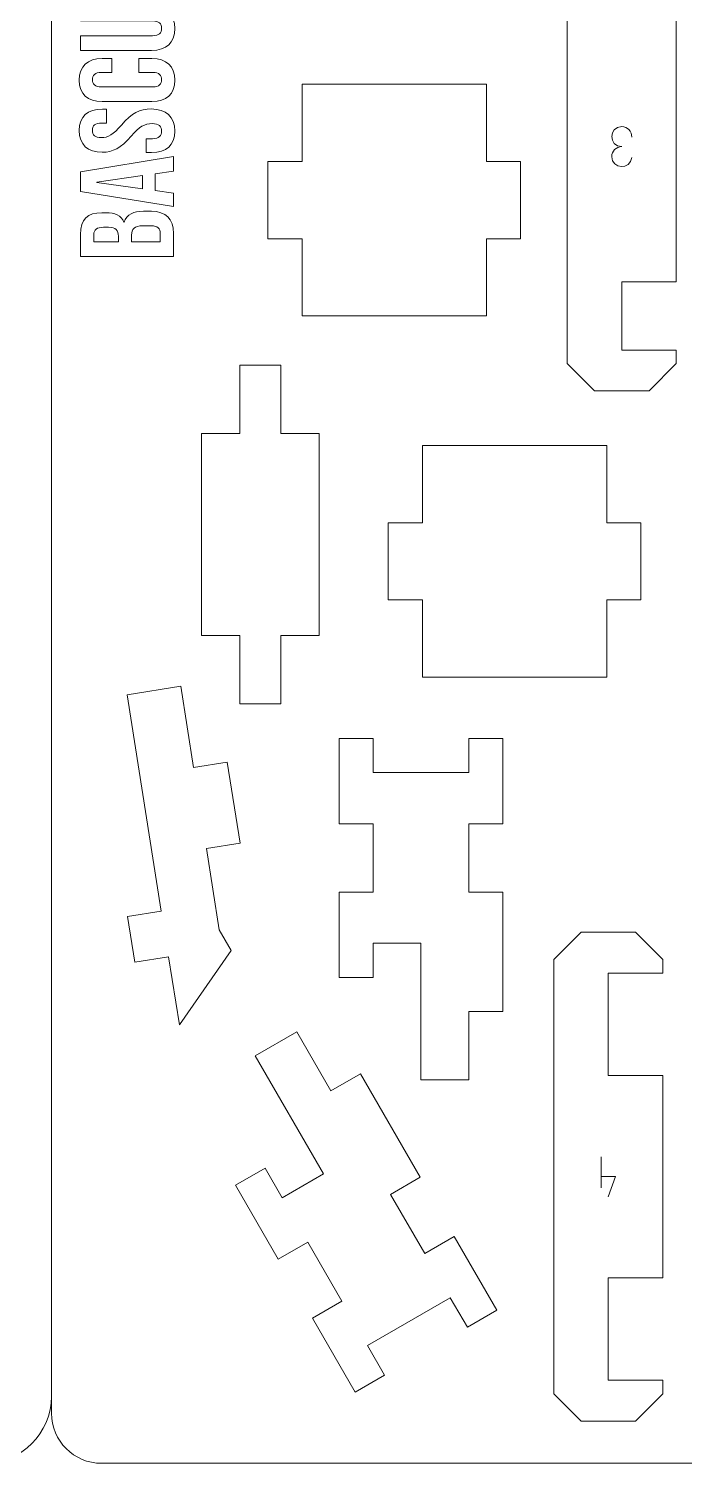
# Model space of a CAD drawing. Header units: centimetres. Extents: x -27.7 to 62.5, y 17.3 to 46.3.
# Drawn here: x 48.13 to 53.03, y 17.3 to 28.03 of the extents above; entities that cross this region are included whole.
import ezdxf

# ---------------------------------------------------------------- set-up
doc = ezdxf.new("R2010")
doc.units = ezdxf.units.CM
doc.header["$MEASUREMENT"] = 0
doc.layers.add('Camada 1', color=7, linetype='Continuous')

msp = doc.modelspace()

# ---------------------------------------------------------------- linework, layer by layer
at = {"layer": 'Camada 1', "color": 6, "lineweight": 20}
for points in [[(29.79708, 46.30494), (29.79708, 46.30494), (47.79708, 46.30494), (47.79708, 46.30494), (47.79708, 46.30494), (48.07208, 46.30494), (48.29708, 46.07994), (48.29708, 45.80494), (48.29708, 45.80494), (48.29708, 45.80494), (48.29708, 17.80494), (48.29708, 17.80494), (48.29708, 17.80494), (48.29708, 17.52994), (48.07208, 17.30494), (47.79708, 17.30494), (47.79708, 17.30494), (47.79708, 17.30494), (29.79708, 17.30494), (29.79708, 17.30494), (29.79708, 17.30494), (29.52208, 17.30494), (29.29708, 17.52994), (29.29708, 17.80494), (29.29708, 17.80494), (29.29708, 17.80494), (29.29708, 45.80494), (29.29708, 45.80494), (29.29708, 45.80494), (29.29708, 46.07994), (29.52208, 46.30494), (29.79708, 46.30494)], [(48.29708, 17.67902), (48.29708, 17.67902), (48.29708, 35.93086), (48.29708, 35.93086), (48.29708, 35.93086), (48.29708, 36.13661), (48.46541, 36.30494), (48.67116, 36.30494), (48.67116, 36.30494), (48.67116, 36.30494), (62.1384, 36.30494), (62.1384, 36.30494), (62.1384, 36.30494), (62.34415, 36.30494), (62.51248, 36.13661), (62.51248, 35.93086), (62.51248, 35.93086), (62.51248, 35.93086), (62.51248, 17.67902), (62.51248, 17.67902), (62.51248, 17.67902), (62.51248, 17.47327), (62.34415, 17.30494), (62.1384, 17.30494), (62.1384, 17.30494), (62.1384, 17.30494), (48.67116, 17.30494), (48.67116, 17.30494), (48.67116, 17.30494), (48.46541, 17.30494), (48.29708, 17.47327), (48.29708, 17.67902)]]:
    msp.add_open_spline(points, degree=3, knots=[0, 0, 0, 0, 0.11111111, 0.11111111, 0.11111111, 0.11111111, 0.22222222, 0.22222222, 0.22222222, 0.22222222, 0.33333333, 0.33333333, 0.33333333, 0.33333333, 0.44444444, 0.44444444, 0.44444444, 0.44444444, 0.55555556, 0.55555556, 0.55555556, 0.55555556, 0.66666667, 0.66666667, 0.66666667, 0.66666667, 0.77777778, 0.77777778, 0.77777778, 0.77777778, 1, 1, 1, 1], dxfattribs=at)
at = {"layer": 'Camada 1', "lineweight": 9}
for points, knots in [([(52.55789, 25.62686), (52.55789, 25.62686), (52.55789, 26.13694), (52.55789, 26.13694), (52.55789, 26.13694), (52.55789, 26.13694), (52.96595, 26.13694), (52.96595, 26.13694), (52.96595, 26.13694), (52.96595, 26.13694), (52.96595, 28.1579), (52.96595, 28.1579), (52.96595, 28.1579), (52.96595, 28.1579), (52.55789, 28.1579), (52.55789, 28.1579), (52.55789, 28.1579), (52.55789, 28.1579), (52.55789, 28.66798), (52.55789, 28.66798), (52.55789, 28.66798), (52.55789, 28.66798), (52.96595, 28.66798), (52.96595, 28.66798), (52.96595, 28.66798), (52.96595, 28.66798), (52.96595, 28.77), (52.96595, 28.77), (52.96595, 28.77), (52.96595, 28.77), (52.76192, 28.97403), (52.76192, 28.97403), (52.76192, 28.97403), (52.76192, 28.97403), (52.35386, 28.97403), (52.35386, 28.97403), (52.35386, 28.97403), (52.35386, 28.97403), (52.14983, 28.77), (52.14983, 28.77), (52.14983, 28.77), (52.14983, 28.77), (52.14983, 25.52484), (52.14983, 25.52484), (52.14983, 25.52484), (52.14983, 25.52484), (52.35386, 25.32081), (52.35386, 25.32081), (52.35386, 25.32081), (52.35386, 25.32081), (52.76192, 25.32081), (52.76192, 25.32081), (52.76192, 25.32081), (52.76192, 25.32081), (52.96595, 25.52484), (52.96595, 25.52484), (52.96595, 25.52484), (52.96595, 25.52484), (52.96595, 25.62686), (52.96595, 25.62686), (52.96595, 25.62686), (52.96595, 25.62686), (52.55789, 25.62686), (52.55789, 25.62686)], [0, 0, 0, 0, 0.05882353, 0.05882353, 0.05882353, 0.05882353, 0.11764706, 0.11764706, 0.11764706, 0.11764706, 0.17647059, 0.17647059, 0.17647059, 0.17647059, 0.23529412, 0.23529412, 0.23529412, 0.23529412, 0.29411765, 0.29411765, 0.29411765, 0.29411765, 0.35294118, 0.35294118, 0.35294118, 0.35294118, 0.41176471, 0.41176471, 0.41176471, 0.41176471, 0.47058824, 0.47058824, 0.47058824, 0.47058824, 0.52941176, 0.52941176, 0.52941176, 0.52941176, 0.58823529, 0.58823529, 0.58823529, 0.58823529, 0.64705882, 0.64705882, 0.64705882, 0.64705882, 0.70588235, 0.70588235, 0.70588235, 0.70588235, 0.76470588, 0.76470588, 0.76470588, 0.76470588, 0.82352941, 0.82352941, 0.82352941, 0.82352941, 0.88235294, 0.88235294, 0.88235294, 0.88235294, 1, 1, 1, 1]), ([(51.5465, 26.45871), (51.5465, 26.45871), (51.80153, 26.45871), (51.80153, 26.45871), (51.80153, 26.45871), (51.80153, 26.45871), (51.80153, 27.03614), (51.80153, 27.03614), (51.80153, 27.03614), (51.80153, 27.03614), (51.5465, 27.03614), (51.5465, 27.03614), (51.5465, 27.03614), (51.5465, 27.03614), (51.5465, 27.61356), (51.5465, 27.61356), (51.5465, 27.61356), (51.5465, 27.61356), (50.16928, 27.61356), (50.16928, 27.61356), (50.16928, 27.61356), (50.16928, 27.61356), (50.16928, 27.03614), (50.16928, 27.03614), (50.16928, 27.03614), (50.16928, 27.03614), (49.91424, 27.03614), (49.91424, 27.03614), (49.91424, 27.03614), (49.91424, 27.03614), (49.91424, 26.45871), (49.91424, 26.45871), (49.91424, 26.45871), (49.91424, 26.45871), (50.16928, 26.45871), (50.16928, 26.45871), (50.16928, 26.45871), (50.16928, 26.45871), (50.16928, 25.88129), (50.16928, 25.88129), (50.16928, 25.88129), (50.16928, 25.88129), (51.5465, 25.88129), (51.5465, 25.88129), (51.5465, 25.88129), (51.5465, 25.88129), (51.5465, 26.45871), (51.5465, 26.45871)], [0, 0, 0, 0, 0.07692308, 0.07692308, 0.07692308, 0.07692308, 0.15384615, 0.15384615, 0.15384615, 0.15384615, 0.23076923, 0.23076923, 0.23076923, 0.23076923, 0.30769231, 0.30769231, 0.30769231, 0.30769231, 0.38461538, 0.38461538, 0.38461538, 0.38461538, 0.46153846, 0.46153846, 0.46153846, 0.46153846, 0.53846154, 0.53846154, 0.53846154, 0.53846154, 0.61538462, 0.61538462, 0.61538462, 0.61538462, 0.69230769, 0.69230769, 0.69230769, 0.69230769, 0.76923077, 0.76923077, 0.76923077, 0.76923077, 0.84615385, 0.84615385, 0.84615385, 0.84615385, 1, 1, 1, 1]), ([(49.41922, 25.00286), (49.41922, 25.00286), (49.41922, 23.49197), (49.41922, 23.49197), (49.41922, 23.49197), (49.41922, 23.49197), (49.70487, 23.49197), (49.70487, 23.49197), (49.70487, 23.49197), (49.70487, 23.49197), (49.70487, 22.98189), (49.70487, 22.98189), (49.70487, 22.98189), (49.70487, 22.98189), (50.01092, 22.98189), (50.01092, 22.98189), (50.01092, 22.98189), (50.01092, 22.98189), (50.01092, 23.49197), (50.01092, 23.49197), (50.01092, 23.49197), (50.01092, 23.49197), (50.29656, 23.49197), (50.29656, 23.49197), (50.29656, 23.49197), (50.29656, 23.49197), (50.29656, 25.00286), (50.29656, 25.00286), (50.29656, 25.00286), (50.29656, 25.00286), (50.01092, 25.00286), (50.01092, 25.00286), (50.01092, 25.00286), (50.01092, 25.00286), (50.01092, 25.51294), (50.01092, 25.51294), (50.01092, 25.51294), (50.01092, 25.51294), (49.70487, 25.51294), (49.70487, 25.51294), (49.70487, 25.51294), (49.70487, 25.51294), (49.70487, 25.00286), (49.70487, 25.00286), (49.70487, 25.00286), (49.70487, 25.00286), (49.41922, 25.00286), (49.41922, 25.00286)], [0, 0, 0, 0, 0.07692308, 0.07692308, 0.07692308, 0.07692308, 0.15384615, 0.15384615, 0.15384615, 0.15384615, 0.23076923, 0.23076923, 0.23076923, 0.23076923, 0.30769231, 0.30769231, 0.30769231, 0.30769231, 0.38461538, 0.38461538, 0.38461538, 0.38461538, 0.46153846, 0.46153846, 0.46153846, 0.46153846, 0.53846154, 0.53846154, 0.53846154, 0.53846154, 0.61538462, 0.61538462, 0.61538462, 0.61538462, 0.69230769, 0.69230769, 0.69230769, 0.69230769, 0.76923077, 0.76923077, 0.76923077, 0.76923077, 0.84615385, 0.84615385, 0.84615385, 0.84615385, 1, 1, 1, 1]), ([(52.4465, 23.75871), (52.4465, 23.75871), (52.70153, 23.75871), (52.70153, 23.75871), (52.70153, 23.75871), (52.70153, 23.75871), (52.70153, 24.33614), (52.70153, 24.33614), (52.70153, 24.33614), (52.70153, 24.33614), (52.4465, 24.33614), (52.4465, 24.33614), (52.4465, 24.33614), (52.4465, 24.33614), (52.4465, 24.91356), (52.4465, 24.91356), (52.4465, 24.91356), (52.4465, 24.91356), (51.06928, 24.91356), (51.06928, 24.91356), (51.06928, 24.91356), (51.06928, 24.91356), (51.06928, 24.33614), (51.06928, 24.33614), (51.06928, 24.33614), (51.06928, 24.33614), (50.81424, 24.33614), (50.81424, 24.33614), (50.81424, 24.33614), (50.81424, 24.33614), (50.81424, 23.75871), (50.81424, 23.75871), (50.81424, 23.75871), (50.81424, 23.75871), (51.06928, 23.75871), (51.06928, 23.75871), (51.06928, 23.75871), (51.06928, 23.75871), (51.06928, 23.18129), (51.06928, 23.18129), (51.06928, 23.18129), (51.06928, 23.18129), (52.4465, 23.18129), (52.4465, 23.18129), (52.4465, 23.18129), (52.4465, 23.18129), (52.4465, 23.75871), (52.4465, 23.75871)], [0, 0, 0, 0, 0.07692308, 0.07692308, 0.07692308, 0.07692308, 0.15384615, 0.15384615, 0.15384615, 0.15384615, 0.23076923, 0.23076923, 0.23076923, 0.23076923, 0.30769231, 0.30769231, 0.30769231, 0.30769231, 0.38461538, 0.38461538, 0.38461538, 0.38461538, 0.46153846, 0.46153846, 0.46153846, 0.46153846, 0.53846154, 0.53846154, 0.53846154, 0.53846154, 0.61538462, 0.61538462, 0.61538462, 0.61538462, 0.69230769, 0.69230769, 0.69230769, 0.69230769, 0.76923077, 0.76923077, 0.76923077, 0.76923077, 0.84615385, 0.84615385, 0.84615385, 0.84615385, 1, 1, 1, 1]), ([(49.17201, 21.09145), (49.17201, 21.09145), (49.2528, 20.58135), (49.2528, 20.58135), (49.2528, 20.58135), (49.2528, 20.58135), (49.63981, 21.13771), (49.63981, 21.13771), (49.63981, 21.13771), (49.63981, 21.13771), (49.55122, 21.29372), (49.55122, 21.29372), (49.55122, 21.29372), (49.55122, 21.29372), (49.45514, 21.90032), (49.45514, 21.90032), (49.45514, 21.90032), (49.45514, 21.90032), (49.70704, 21.94022), (49.70704, 21.94022), (49.70704, 21.94022), (49.70704, 21.94022), (49.61096, 22.54681), (49.61096, 22.54681), (49.61096, 22.54681), (49.61096, 22.54681), (49.35906, 22.50691), (49.35906, 22.50691), (49.35906, 22.50691), (49.35906, 22.50691), (49.26299, 23.11351), (49.26299, 23.11351), (49.26299, 23.11351), (49.26299, 23.11351), (48.86181, 23.04997), (48.86181, 23.04997), (48.86181, 23.04997), (48.86181, 23.04997), (49.11815, 21.43151), (49.11815, 21.43151), (49.11815, 21.43151), (49.11815, 21.43151), (48.86624, 21.39162), (48.86624, 21.39162), (48.86624, 21.39162), (48.86624, 21.39162), (48.9201, 21.05155), (48.9201, 21.05155), (48.9201, 21.05155), (48.9201, 21.05155), (49.17201, 21.09145), (49.17201, 21.09145)], [0, 0, 0, 0, 0.07142857, 0.07142857, 0.07142857, 0.07142857, 0.14285714, 0.14285714, 0.14285714, 0.14285714, 0.21428571, 0.21428571, 0.21428571, 0.21428571, 0.28571429, 0.28571429, 0.28571429, 0.28571429, 0.35714286, 0.35714286, 0.35714286, 0.35714286, 0.42857143, 0.42857143, 0.42857143, 0.42857143, 0.5, 0.5, 0.5, 0.5, 0.57142857, 0.57142857, 0.57142857, 0.57142857, 0.64285714, 0.64285714, 0.64285714, 0.64285714, 0.71428571, 0.71428571, 0.71428571, 0.71428571, 0.78571429, 0.78571429, 0.78571429, 0.78571429, 0.85714286, 0.85714286, 0.85714286, 0.85714286, 1, 1, 1, 1]), ([(51.41494, 21.57493), (51.41494, 21.57493), (51.41494, 22.08501), (51.41494, 22.08501), (51.41494, 22.08501), (51.41494, 22.08501), (51.66998, 22.08501), (51.66998, 22.08501), (51.66998, 22.08501), (51.66998, 22.08501), (51.66998, 22.72261), (51.66998, 22.72261), (51.66998, 22.72261), (51.66998, 22.72261), (51.41494, 22.72261), (51.41494, 22.72261), (51.41494, 22.72261), (51.41494, 22.72261), (51.41494, 22.46757), (51.41494, 22.46757), (51.41494, 22.46757), (51.41494, 22.46757), (50.70083, 22.46757), (50.70083, 22.46757), (50.70083, 22.46757), (50.70083, 22.46757), (50.70083, 22.72261), (50.70083, 22.72261), (50.70083, 22.72261), (50.70083, 22.72261), (50.44579, 22.72261), (50.44579, 22.72261), (50.44579, 22.72261), (50.44579, 22.72261), (50.44579, 22.08501), (50.44579, 22.08501), (50.44579, 22.08501), (50.44579, 22.08501), (50.70083, 22.08501), (50.70083, 22.08501), (50.70083, 22.08501), (50.70083, 22.08501), (50.70083, 21.57493), (50.70083, 21.57493), (50.70083, 21.57493), (50.70083, 21.57493), (50.44579, 21.57493), (50.44579, 21.57493), (50.44579, 21.57493), (50.44579, 21.57493), (50.44579, 20.93733), (50.44579, 20.93733), (50.44579, 20.93733), (50.44579, 20.93733), (50.70083, 20.93733), (50.70083, 20.93733), (50.70083, 20.93733), (50.70083, 20.93733), (50.70083, 21.19238), (50.70083, 21.19238), (50.70083, 21.19238), (50.70083, 21.19238), (51.05788, 21.19238), (51.05788, 21.19238), (51.05788, 21.19238), (51.05788, 21.19238), (51.05788, 20.17222), (51.05788, 20.17222), (51.05788, 20.17222), (51.05788, 20.17222), (51.41494, 20.17222), (51.41494, 20.17222), (51.41494, 20.17222), (51.41494, 20.17222), (51.41494, 20.6823), (51.41494, 20.6823), (51.41494, 20.6823), (51.41494, 20.6823), (51.66998, 20.6823), (51.66998, 20.6823), (51.66998, 20.6823), (51.66998, 20.6823), (51.66998, 21.57493), (51.66998, 21.57493), (51.66998, 21.57493), (51.66998, 21.57493), (51.41494, 21.57493), (51.41494, 21.57493)], [0, 0, 0, 0, 0.04347826, 0.04347826, 0.04347826, 0.04347826, 0.08695652, 0.08695652, 0.08695652, 0.08695652, 0.13043478, 0.13043478, 0.13043478, 0.13043478, 0.17391304, 0.17391304, 0.17391304, 0.17391304, 0.2173913, 0.2173913, 0.2173913, 0.2173913, 0.26086957, 0.26086957, 0.26086957, 0.26086957, 0.30434783, 0.30434783, 0.30434783, 0.30434783, 0.34782609, 0.34782609, 0.34782609, 0.34782609, 0.39130435, 0.39130435, 0.39130435, 0.39130435, 0.43478261, 0.43478261, 0.43478261, 0.43478261, 0.47826087, 0.47826087, 0.47826087, 0.47826087, 0.52173913, 0.52173913, 0.52173913, 0.52173913, 0.56521739, 0.56521739, 0.56521739, 0.56521739, 0.60869565, 0.60869565, 0.60869565, 0.60869565, 0.65217391, 0.65217391, 0.65217391, 0.65217391, 0.69565217, 0.69565217, 0.69565217, 0.69565217, 0.73913043, 0.73913043, 0.73913043, 0.73913043, 0.7826087, 0.7826087, 0.7826087, 0.7826087, 0.82608696, 0.82608696, 0.82608696, 0.82608696, 0.86956522, 0.86956522, 0.86956522, 0.86956522, 0.91304348, 0.91304348, 0.91304348, 0.91304348, 1, 1, 1, 1]), ([(52.86595, 17.82484), (52.86595, 17.82484), (52.86595, 17.92686), (52.86595, 17.92686), (52.86595, 17.92686), (52.86595, 17.92686), (52.45789, 17.92686), (52.45789, 17.92686), (52.45789, 17.92686), (52.45789, 17.92686), (52.45789, 18.69197), (52.45789, 18.69197), (52.45789, 18.69197), (52.45789, 18.69197), (52.86595, 18.69197), (52.86595, 18.69197), (52.86595, 18.69197), (52.86595, 18.69197), (52.86595, 20.20286), (52.86595, 20.20286), (52.86595, 20.20286), (52.86595, 20.20286), (52.45789, 20.20286), (52.45789, 20.20286), (52.45789, 20.20286), (52.45789, 20.20286), (52.45789, 20.96798), (52.45789, 20.96798), (52.45789, 20.96798), (52.45789, 20.96798), (52.86595, 20.96798), (52.86595, 20.96798), (52.86595, 20.96798), (52.86595, 20.96798), (52.86595, 21.07), (52.86595, 21.07), (52.86595, 21.07), (52.86595, 21.07), (52.66193, 21.27403), (52.66193, 21.27403), (52.66193, 21.27403), (52.66193, 21.27403), (52.25385, 21.27403), (52.25385, 21.27403), (52.25385, 21.27403), (52.25385, 21.27403), (52.04983, 21.07), (52.04983, 21.07), (52.04983, 21.07), (52.04983, 21.07), (52.04983, 17.82484), (52.04983, 17.82484), (52.04983, 17.82484), (52.04983, 17.82484), (52.25385, 17.62081), (52.25385, 17.62081), (52.25385, 17.62081), (52.25385, 17.62081), (52.66193, 17.62081), (52.66193, 17.62081), (52.66193, 17.62081), (52.66193, 17.62081), (52.86595, 17.82484), (52.86595, 17.82484)], [0, 0, 0, 0, 0.05882353, 0.05882353, 0.05882353, 0.05882353, 0.11764706, 0.11764706, 0.11764706, 0.11764706, 0.17647059, 0.17647059, 0.17647059, 0.17647059, 0.23529412, 0.23529412, 0.23529412, 0.23529412, 0.29411765, 0.29411765, 0.29411765, 0.29411765, 0.35294118, 0.35294118, 0.35294118, 0.35294118, 0.41176471, 0.41176471, 0.41176471, 0.41176471, 0.47058824, 0.47058824, 0.47058824, 0.47058824, 0.52941176, 0.52941176, 0.52941176, 0.52941176, 0.58823529, 0.58823529, 0.58823529, 0.58823529, 0.64705882, 0.64705882, 0.64705882, 0.64705882, 0.70588235, 0.70588235, 0.70588235, 0.70588235, 0.76470588, 0.76470588, 0.76470588, 0.76470588, 0.82352941, 0.82352941, 0.82352941, 0.82352941, 0.88235294, 0.88235294, 0.88235294, 0.88235294, 1, 1, 1, 1]), ([(50.83087, 19.31552), (50.83087, 19.31552), (51.08591, 18.87378), (51.08591, 18.87378), (51.08591, 18.87378), (51.08591, 18.87378), (51.30678, 19.0013), (51.30678, 19.0013), (51.30678, 19.0013), (51.30678, 19.0013), (51.62558, 18.44912), (51.62558, 18.44912), (51.62558, 18.44912), (51.62558, 18.44912), (51.4047, 18.3216), (51.4047, 18.3216), (51.4047, 18.3216), (51.4047, 18.3216), (51.27719, 18.54247), (51.27719, 18.54247), (51.27719, 18.54247), (51.27719, 18.54247), (50.65875, 18.18542), (50.65875, 18.18542), (50.65875, 18.18542), (50.65875, 18.18542), (50.78627, 17.96455), (50.78627, 17.96455), (50.78627, 17.96455), (50.78627, 17.96455), (50.56539, 17.83703), (50.56539, 17.83703), (50.56539, 17.83703), (50.56539, 17.83703), (50.2466, 18.3892), (50.2466, 18.3892), (50.2466, 18.3892), (50.2466, 18.3892), (50.46747, 18.51673), (50.46747, 18.51673), (50.46747, 18.51673), (50.46747, 18.51673), (50.21243, 18.95847), (50.21243, 18.95847), (50.21243, 18.95847), (50.21243, 18.95847), (49.99156, 18.83095), (49.99156, 18.83095), (49.99156, 18.83095), (49.99156, 18.83095), (49.67276, 19.38312), (49.67276, 19.38312), (49.67276, 19.38312), (49.67276, 19.38312), (49.89363, 19.51064), (49.89363, 19.51064), (49.89363, 19.51064), (49.89363, 19.51064), (50.02115, 19.28977), (50.02115, 19.28977), (50.02115, 19.28977), (50.02115, 19.28977), (50.33037, 19.46829), (50.33037, 19.46829), (50.33037, 19.46829), (50.33037, 19.46829), (49.82029, 20.35178), (49.82029, 20.35178), (49.82029, 20.35178), (49.82029, 20.35178), (50.12951, 20.53031), (50.12951, 20.53031), (50.12951, 20.53031), (50.12951, 20.53031), (50.38455, 20.08856), (50.38455, 20.08856), (50.38455, 20.08856), (50.38455, 20.08856), (50.60542, 20.21609), (50.60542, 20.21609), (50.60542, 20.21609), (50.60542, 20.21609), (51.05174, 19.44304), (51.05174, 19.44304), (51.05174, 19.44304), (51.05174, 19.44304), (50.83087, 19.31552), (50.83087, 19.31552)], [0, 0, 0, 0, 0.04347826, 0.04347826, 0.04347826, 0.04347826, 0.08695652, 0.08695652, 0.08695652, 0.08695652, 0.13043478, 0.13043478, 0.13043478, 0.13043478, 0.17391304, 0.17391304, 0.17391304, 0.17391304, 0.2173913, 0.2173913, 0.2173913, 0.2173913, 0.26086957, 0.26086957, 0.26086957, 0.26086957, 0.30434783, 0.30434783, 0.30434783, 0.30434783, 0.34782609, 0.34782609, 0.34782609, 0.34782609, 0.39130435, 0.39130435, 0.39130435, 0.39130435, 0.43478261, 0.43478261, 0.43478261, 0.43478261, 0.47826087, 0.47826087, 0.47826087, 0.47826087, 0.52173913, 0.52173913, 0.52173913, 0.52173913, 0.56521739, 0.56521739, 0.56521739, 0.56521739, 0.60869565, 0.60869565, 0.60869565, 0.60869565, 0.65217391, 0.65217391, 0.65217391, 0.65217391, 0.69565217, 0.69565217, 0.69565217, 0.69565217, 0.73913043, 0.73913043, 0.73913043, 0.73913043, 0.7826087, 0.7826087, 0.7826087, 0.7826087, 0.82608696, 0.82608696, 0.82608696, 0.82608696, 0.86956522, 0.86956522, 0.86956522, 0.86956522, 0.91304348, 0.91304348, 0.91304348, 0.91304348, 1, 1, 1, 1])]:
    msp.add_open_spline(points, degree=3, knots=knots, dxfattribs=at)
at = {"layer": 'Camada 1', "color": 5, "lineweight": 9}
for points, knots in [([(49.21879, 28.02938), (49.21879, 28.13647), (49.15532, 28.192), (49.04426, 28.192), (49.04426, 28.192), (49.04426, 28.192), (48.51474, 28.192), (48.51474, 28.192), (48.51474, 28.192), (48.51474, 28.192), (48.51474, 28.08689), (48.51474, 28.08689), (48.51474, 28.08689), (48.51474, 28.08689), (49.05219, 28.08689), (49.05219, 28.08689), (49.05219, 28.08689), (49.10178, 28.08689), (49.11962, 28.06607), (49.11962, 28.03136), (49.11962, 28.03136), (49.11962, 27.99665), (49.10178, 27.97583), (49.05219, 27.97583), (49.05219, 27.97583), (49.05219, 27.97583), (48.51474, 27.97583), (48.51474, 27.97583), (48.51474, 27.97583), (48.51474, 27.97583), (48.51474, 27.86675), (48.51474, 27.86675), (48.51474, 27.86675), (48.51474, 27.86675), (49.04426, 27.86675), (49.04426, 27.86675), (49.04426, 27.86675), (49.15532, 27.86675), (49.21879, 27.92228), (49.21879, 28.02938)], [0, 0, 0, 0, 0.09090909, 0.09090909, 0.09090909, 0.09090909, 0.18181818, 0.18181818, 0.18181818, 0.18181818, 0.27272727, 0.27272727, 0.27272727, 0.27272727, 0.36363636, 0.36363636, 0.36363636, 0.36363636, 0.45454545, 0.45454545, 0.45454545, 0.45454545, 0.54545455, 0.54545455, 0.54545455, 0.54545455, 0.63636364, 0.63636364, 0.63636364, 0.63636364, 0.72727273, 0.72727273, 0.72727273, 0.72727273, 0.81818182, 0.81818182, 0.81818182, 0.81818182, 1, 1, 1, 1]), ([(49.21879, 27.64463), (49.21879, 27.74974), (49.15532, 27.80527), (49.04823, 27.80527), (49.04823, 27.80527), (49.04823, 27.80527), (48.95006, 27.80527), (48.95006, 27.80527), (48.95006, 27.80527), (48.95006, 27.80527), (48.95006, 27.70214), (48.95006, 27.70214), (48.95006, 27.70214), (48.95006, 27.70214), (49.05616, 27.70214), (49.05616, 27.70214), (49.05616, 27.70214), (49.10178, 27.70214), (49.11962, 27.68033), (49.11962, 27.6476), (49.11962, 27.6476), (49.11962, 27.61488), (49.10178, 27.59306), (49.05616, 27.59306), (49.05616, 27.59306), (49.05616, 27.59306), (48.66844, 27.59306), (48.66844, 27.59306), (48.66844, 27.59306), (48.62282, 27.59306), (48.60398, 27.61488), (48.60398, 27.6476), (48.60398, 27.6476), (48.60398, 27.68033), (48.62282, 27.70214), (48.66844, 27.70214), (48.66844, 27.70214), (48.66844, 27.70214), (48.74876, 27.70214), (48.74876, 27.70214), (48.74876, 27.70214), (48.74876, 27.70214), (48.74876, 27.80527), (48.74876, 27.80527), (48.74876, 27.80527), (48.74876, 27.80527), (48.67538, 27.80527), (48.67538, 27.80527), (48.67538, 27.80527), (48.56828, 27.80527), (48.50482, 27.74974), (48.50482, 27.64463), (48.50482, 27.64463), (48.50482, 27.53952), (48.56828, 27.48399), (48.67538, 27.48399), (48.67538, 27.48399), (48.67538, 27.48399), (49.04823, 27.48399), (49.04823, 27.48399), (49.04823, 27.48399), (49.15532, 27.48399), (49.21879, 27.53952), (49.21879, 27.64463)], [0, 0, 0, 0, 0.05882353, 0.05882353, 0.05882353, 0.05882353, 0.11764706, 0.11764706, 0.11764706, 0.11764706, 0.17647059, 0.17647059, 0.17647059, 0.17647059, 0.23529412, 0.23529412, 0.23529412, 0.23529412, 0.29411765, 0.29411765, 0.29411765, 0.29411765, 0.35294118, 0.35294118, 0.35294118, 0.35294118, 0.41176471, 0.41176471, 0.41176471, 0.41176471, 0.47058824, 0.47058824, 0.47058824, 0.47058824, 0.52941176, 0.52941176, 0.52941176, 0.52941176, 0.58823529, 0.58823529, 0.58823529, 0.58823529, 0.64705882, 0.64705882, 0.64705882, 0.64705882, 0.70588235, 0.70588235, 0.70588235, 0.70588235, 0.76470588, 0.76470588, 0.76470588, 0.76470588, 0.82352941, 0.82352941, 0.82352941, 0.82352941, 0.88235294, 0.88235294, 0.88235294, 0.88235294, 1, 1, 1, 1]), ([(49.21879, 27.26385), (49.21879, 27.37094), (49.15532, 27.42846), (49.04228, 27.42846), (49.04228, 27.42846), (48.95601, 27.42846), (48.90048, 27.3997), (48.82015, 27.30847), (48.82015, 27.30847), (48.75768, 27.23707), (48.72099, 27.21427), (48.67042, 27.21427), (48.67042, 27.21427), (48.62282, 27.21427), (48.60398, 27.2341), (48.60398, 27.26881), (48.60398, 27.26881), (48.60398, 27.30351), (48.62282, 27.32335), (48.6724, 27.32335), (48.6724, 27.32335), (48.6724, 27.32335), (48.7081, 27.32335), (48.7081, 27.32335), (48.7081, 27.32335), (48.7081, 27.32335), (48.7081, 27.42647), (48.7081, 27.42647), (48.7081, 27.42647), (48.7081, 27.42647), (48.67934, 27.42647), (48.67934, 27.42647), (48.67934, 27.42647), (48.56828, 27.42647), (48.50482, 27.37392), (48.50482, 27.26781), (48.50482, 27.26781), (48.50482, 27.16171), (48.56828, 27.10519), (48.67736, 27.10519), (48.67736, 27.10519), (48.75669, 27.10519), (48.81321, 27.13494), (48.89353, 27.22617), (48.89353, 27.22617), (48.95601, 27.29756), (48.9927, 27.31938), (49.05021, 27.31938), (49.05021, 27.31938), (49.10178, 27.31938), (49.11962, 27.29756), (49.11962, 27.26286), (49.11962, 27.26286), (49.11962, 27.22815), (49.10178, 27.20633), (49.05219, 27.20633), (49.05219, 27.20633), (49.05219, 27.20633), (49.0046, 27.20633), (49.0046, 27.20633), (49.0046, 27.20633), (49.0046, 27.20633), (49.0046, 27.10321), (49.0046, 27.10321), (49.0046, 27.10321), (49.0046, 27.10321), (49.04426, 27.10321), (49.04426, 27.10321), (49.04426, 27.10321), (49.15532, 27.10321), (49.21879, 27.15675), (49.21879, 27.26385)], [0, 0, 0, 0, 0.05263158, 0.05263158, 0.05263158, 0.05263158, 0.10526316, 0.10526316, 0.10526316, 0.10526316, 0.15789474, 0.15789474, 0.15789474, 0.15789474, 0.21052632, 0.21052632, 0.21052632, 0.21052632, 0.26315789, 0.26315789, 0.26315789, 0.26315789, 0.31578947, 0.31578947, 0.31578947, 0.31578947, 0.36842105, 0.36842105, 0.36842105, 0.36842105, 0.42105263, 0.42105263, 0.42105263, 0.42105263, 0.47368421, 0.47368421, 0.47368421, 0.47368421, 0.52631579, 0.52631579, 0.52631579, 0.52631579, 0.57894737, 0.57894737, 0.57894737, 0.57894737, 0.63157895, 0.63157895, 0.63157895, 0.63157895, 0.68421053, 0.68421053, 0.68421053, 0.68421053, 0.73684211, 0.73684211, 0.73684211, 0.73684211, 0.78947368, 0.78947368, 0.78947368, 0.78947368, 0.84210526, 0.84210526, 0.84210526, 0.84210526, 0.89473684, 0.89473684, 0.89473684, 0.89473684, 1, 1, 1, 1]), ([(49.20887, 26.69863), (49.20887, 26.69863), (49.20887, 26.79977), (49.20887, 26.79977), (49.20887, 26.79977), (49.20887, 26.79977), (49.07302, 26.81961), (49.07302, 26.81961), (49.07302, 26.81961), (49.07302, 26.81961), (49.07302, 26.94356), (49.07302, 26.94356), (49.07302, 26.94356), (49.07302, 26.94356), (49.07103, 26.94356), (49.07103, 26.94356), (49.07103, 26.94356), (49.07103, 26.94356), (49.20887, 26.96339), (49.20887, 26.96339), (49.20887, 26.96339), (49.20887, 26.96339), (49.20887, 27.07247), (49.20887, 27.07247), (49.20887, 27.07247), (49.20887, 27.07247), (48.51474, 26.95943), (48.51474, 26.95943), (48.51474, 26.95943), (48.51474, 26.95943), (48.51474, 26.81167), (48.51474, 26.81167), (48.51474, 26.81167), (48.51474, 26.81167), (49.20887, 26.69863), (49.20887, 26.69863)], [0, 0, 0, 0, 0.1, 0.1, 0.1, 0.1, 0.2, 0.2, 0.2, 0.2, 0.3, 0.3, 0.3, 0.3, 0.4, 0.4, 0.4, 0.4, 0.5, 0.5, 0.5, 0.5, 0.6, 0.6, 0.6, 0.6, 0.7, 0.7, 0.7, 0.7, 0.8, 0.8, 0.8, 0.8, 1, 1, 1, 1]), ([(48.97881, 26.8325), (48.97881, 26.8325), (48.63571, 26.8801), (48.63571, 26.8801), (48.63571, 26.8801), (48.63571, 26.8801), (48.63571, 26.88208), (48.63571, 26.88208), (48.63571, 26.88208), (48.63571, 26.88208), (48.97881, 26.93067), (48.97881, 26.93067), (48.97881, 26.93067), (48.97881, 26.93067), (48.97881, 26.8325), (48.97881, 26.8325)], [0, 0, 0, 0, 0.2, 0.2, 0.2, 0.2, 0.4, 0.4, 0.4, 0.4, 0.6, 0.6, 0.6, 0.6, 1, 1, 1, 1]), ([(49.20887, 26.32678), (49.20887, 26.32678), (49.20887, 26.49833), (49.20887, 26.49833), (49.20887, 26.49833), (49.20887, 26.6074), (49.15136, 26.66393), (49.04426, 26.66393), (49.04426, 26.66393), (49.04426, 26.66393), (48.98476, 26.66393), (48.98476, 26.66393), (48.98476, 26.66393), (48.91138, 26.66393), (48.85982, 26.64112), (48.83999, 26.58261), (48.83999, 26.58261), (48.83999, 26.58261), (48.838, 26.58261), (48.838, 26.58261), (48.838, 26.58261), (48.81817, 26.6312), (48.77355, 26.65302), (48.70215, 26.65302), (48.70215, 26.65302), (48.70215, 26.65302), (48.67439, 26.65302), (48.67439, 26.65302), (48.67439, 26.65302), (48.56729, 26.65302), (48.51474, 26.60443), (48.51474, 26.49139), (48.51474, 26.49139), (48.51474, 26.49139), (48.51474, 26.32678), (48.51474, 26.32678), (48.51474, 26.32678), (48.51474, 26.32678), (49.20887, 26.32678), (49.20887, 26.32678)], [0, 0, 0, 0, 0.09090909, 0.09090909, 0.09090909, 0.09090909, 0.18181818, 0.18181818, 0.18181818, 0.18181818, 0.27272727, 0.27272727, 0.27272727, 0.27272727, 0.36363636, 0.36363636, 0.36363636, 0.36363636, 0.45454545, 0.45454545, 0.45454545, 0.45454545, 0.54545455, 0.54545455, 0.54545455, 0.54545455, 0.63636364, 0.63636364, 0.63636364, 0.63636364, 0.72727273, 0.72727273, 0.72727273, 0.72727273, 0.81818182, 0.81818182, 0.81818182, 0.81818182, 1, 1, 1, 1]), ([(48.79735, 26.43585), (48.79735, 26.43585), (48.6139, 26.43585), (48.6139, 26.43585), (48.6139, 26.43585), (48.6139, 26.43585), (48.6139, 26.48841), (48.6139, 26.48841), (48.6139, 26.48841), (48.6139, 26.52708), (48.63571, 26.54394), (48.68529, 26.54394), (48.68529, 26.54394), (48.68529, 26.54394), (48.72397, 26.54394), (48.72397, 26.54394), (48.72397, 26.54394), (48.7795, 26.54394), (48.79735, 26.51915), (48.79735, 26.47849), (48.79735, 26.47849), (48.79735, 26.47849), (48.79735, 26.43585), (48.79735, 26.43585)], [0, 0, 0, 0, 0.14285714, 0.14285714, 0.14285714, 0.14285714, 0.28571429, 0.28571429, 0.28571429, 0.28571429, 0.42857143, 0.42857143, 0.42857143, 0.42857143, 0.57142857, 0.57142857, 0.57142857, 0.57142857, 0.71428571, 0.71428571, 0.71428571, 0.71428571, 1, 1, 1, 1]), ([(49.10971, 26.43585), (49.10971, 26.43585), (48.89651, 26.43585), (48.89651, 26.43585), (48.89651, 26.43585), (48.89651, 26.43585), (48.89651, 26.48444), (48.89651, 26.48444), (48.89651, 26.48444), (48.89651, 26.53403), (48.91634, 26.55485), (48.9808, 26.55485), (48.9808, 26.55485), (48.9808, 26.55485), (49.04129, 26.55485), (49.04129, 26.55485), (49.04129, 26.55485), (49.09285, 26.55485), (49.10971, 26.53502), (49.10971, 26.49833), (49.10971, 26.49833), (49.10971, 26.49833), (49.10971, 26.43585), (49.10971, 26.43585)], [0, 0, 0, 0, 0.14285714, 0.14285714, 0.14285714, 0.14285714, 0.28571429, 0.28571429, 0.28571429, 0.28571429, 0.42857143, 0.42857143, 0.42857143, 0.42857143, 0.57142857, 0.57142857, 0.57142857, 0.57142857, 0.71428571, 0.71428571, 0.71428571, 0.71428571, 1, 1, 1, 1])]:
    msp.add_open_spline(points, degree=3, knots=knots, dxfattribs=at)
at = {"layer": 'Camada 1', "color": 5, "lineweight": 20}
for points, knots in [([(52.63269, 27.06632), (52.62559, 26.9717), (52.4829, 26.97657), (52.4829, 27.07201), (52.4829, 27.07201), (52.4829, 27.11343), (52.51648, 27.14701), (52.5579, 27.14701), (52.5579, 27.14701), (52.45916, 27.14701), (52.45916, 27.29701), (52.5579, 27.29701), (52.5579, 27.29701), (52.60054, 27.29701), (52.63464, 27.26166), (52.63281, 27.21846)], [0, 0, 0, 0, 0.2, 0.2, 0.2, 0.2, 0.4, 0.4, 0.4, 0.4, 0.6, 0.6, 0.6, 0.6, 1, 1, 1, 1]), ([(52.40473, 19.44788), (52.40473, 19.44788), (52.51106, 19.44788), (52.51106, 19.44788), (52.51106, 19.44788), (52.51106, 19.44788), (52.45789, 19.29789), (52.45789, 19.29789)], [0, 0, 0, 0, 0.33333333, 0.33333333, 0.33333333, 0.33333333, 1, 1, 1, 1])]:
    msp.add_open_spline(points, degree=3, knots=knots, dxfattribs=at)
msp.add_open_spline([(52.40473, 19.59695), (52.40473, 19.59695), (52.40473, 19.36453), (52.40473, 19.36453)], degree=3, dxfattribs=at)

doc.saveas('drawing.dxf')
